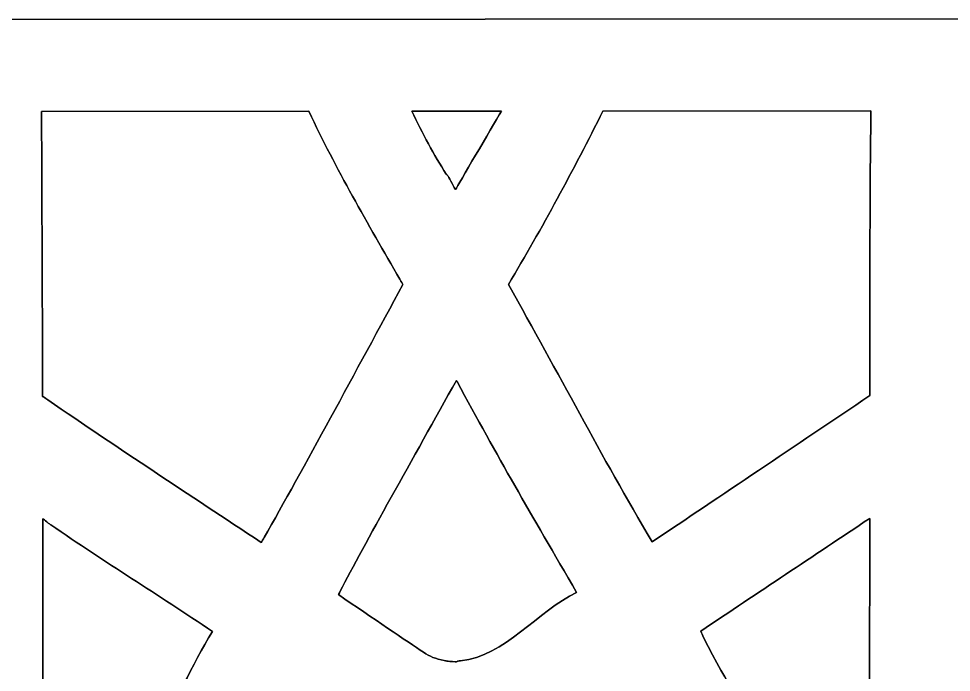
# Model space of a CAD drawing. Extents: x 6.8 to 53.1, y 2.5 to 44.2.
# Drawn here: x 22.37 to 38.54, y 32.86 to 44.19 of the extents above; entities that cross this region are included whole.
import ezdxf

# ---------------------------------------------------------------- set-up
doc = ezdxf.new("R2010")
doc.units = 0
doc.layers.add('Layer_1', color=7, linetype='CONTINUOUS')

msp = doc.modelspace()

# ---------------------------------------------------------------- linework, layer by layer
at = {"layer": 'Layer_1', "color": 1}
for p, q in [((18.271788, 44.177759), (41.684503, 44.193644)), ((41.684503, 44.193644), (18.271788, 44.177759)), ((27.40052, 42.586939), (22.764126, 42.583009)), ((22.764126, 42.58301), (27.400519, 42.586938)), ((29.184873, 42.588436), (30.7373, 42.589759)), ((30.7373, 42.589758), (29.184873, 42.588437)), ((32.49954, 42.591257), (37.14475, 42.595185)), ((37.14475, 42.595184), (32.49954, 42.591256)), ((29.941818, 41.228301), (29.941818, 41.228301)), ((29.957226, 37.91999), (29.957226, 37.91999)), ((22.785329, 35.520294), (22.785329, 35.520294)), ((37.12092, 31.543124), (37.123498, 35.526132)), ((37.123498, 35.526132), (37.12092, 31.543124)), ((37.123498, 35.526132), (37.123498, 35.526132)), ((26.574456, 35.108878), (26.574456, 35.108878)), ((33.352274, 35.11962), (33.352274, 35.11962)), ((29.936153, 33.039251), (29.936153, 33.039251))]:
    msp.add_line(p, q, dxfattribs=at)
for points in [[(22.783745, 37.638502), (22.782834, 37.858449), (22.768866, 41.755797), (22.764126, 42.58301)], [(22.764126, 42.583009), (22.768865, 41.755796), (22.782833, 37.85845), (22.783744, 37.638503)], [(27.400519, 42.586938), (27.870187, 41.586325), (28.420317, 40.639738), (28.975585, 39.67281)], [(28.975585, 39.672809), (28.420317, 40.639738), (27.870188, 41.586325), (27.40052, 42.586939)], [(29.184873, 42.588437), (29.371083, 42.205592), (29.565882, 41.827227), (29.782597, 41.496509)], [(29.782597, 41.496509), (29.565882, 41.827227), (29.371083, 42.205592), (29.184873, 42.588436)], [(30.7373, 42.589759), (30.559045, 42.284815), (29.990304, 41.313558), (29.941818, 41.228301)], [(29.941818, 41.228301), (29.990304, 41.313558), (30.559045, 42.284814), (30.7373, 42.589758)], [(30.859308, 39.580862), (31.445654, 40.565777), (31.986572, 41.567003), (32.49954, 42.591257)], [(32.49954, 42.591256), (31.986572, 41.567002), (31.445654, 40.565777), (30.859308, 39.580862)], [(37.14475, 42.595185), (37.122378, 40.821492), (37.127576, 39.077173), (37.125673, 37.655731)], [(37.125673, 37.655731), (37.127576, 39.077173), (37.122378, 40.821492), (37.14475, 42.595184)], [(29.782597, 41.496509), (29.790495, 41.496509), (29.806305, 41.474231), (29.826408, 41.436895)], [(29.826408, 41.436895), (29.806305, 41.47423), (29.790495, 41.496509), (29.782597, 41.496509)], [(29.826408, 41.436895), (29.84364, 41.404586), (29.878104, 41.342845), (29.902515, 41.299049)], [(29.902515, 41.299048), (29.878104, 41.342844), (29.84364, 41.404586), (29.826408, 41.436895)], [(29.902515, 41.299049), (29.905545, 41.293709), (29.933259, 41.243657), (29.941818, 41.228301)], [(29.941818, 41.228301), (29.933259, 41.243657), (29.905545, 41.293708), (29.902515, 41.299048)], [(28.975585, 39.67281), (28.999714, 39.631726), (29.023047, 39.594977), (29.031574, 39.583488)], [(29.031574, 39.583487), (29.023047, 39.594977), (28.999714, 39.631725), (28.975585, 39.672809)], [(29.031574, 39.583488), (28.226663, 38.106509), (27.292667, 36.361015), (26.624891, 35.19614)], [(26.624892, 35.19614), (27.292668, 36.361015), (28.226663, 38.106509), (29.031574, 39.583487)], [(30.859308, 39.580862), (31.734989, 38.033966), (32.45025, 36.637302), (33.352274, 35.11962)], [(33.352274, 35.11962), (32.45025, 36.637302), (31.734989, 38.033966), (30.859308, 39.580862)], [(27.942403, 34.262742), (28.355632, 35.066921), (29.21536, 36.582774), (29.957226, 37.91999)], [(29.957226, 37.919989), (29.215361, 36.582773), (28.355632, 35.066921), (27.942403, 34.262741)], [(29.957226, 37.91999), (29.958777, 37.917102), (29.968606, 37.899242), (29.969288, 37.897919)], [(29.969288, 37.897919), (29.968606, 37.899242), (29.958777, 37.917102), (29.957226, 37.919989)], [(32.042403, 34.239477), (31.245887, 35.609588), (30.670412, 36.599425), (29.969288, 37.897919)], [(29.969288, 37.897919), (30.670412, 36.599425), (31.245887, 35.609588), (32.042403, 34.239477)], [(22.783744, 37.638503), (22.785, 37.637803), (22.786939, 37.636591), (22.787239, 37.636591)], [(22.787239, 37.636591), (22.786939, 37.636591), (22.785001, 37.637803), (22.783745, 37.638502)], [(22.787239, 37.636591), (22.791546, 37.635873), (22.828884, 37.611469), (22.871245, 37.58275)], [(22.871245, 37.582751), (22.828883, 37.61147), (22.791546, 37.635874), (22.787239, 37.636591)], [(26.574456, 35.108878), (25.29976, 35.952033), (24.13703, 36.714852), (22.871245, 37.582751)], [(22.871245, 37.58275), (24.137031, 36.714851), (25.29976, 35.952033), (26.574456, 35.108878)], [(33.352274, 35.11962), (34.539067, 35.916194), (35.831476, 36.781351), (37.125673, 37.655731)], [(37.125673, 37.655731), (35.831476, 36.781351), (34.539067, 35.916194), (33.352274, 35.11962)], [(22.785329, 35.520294), (22.78505, 34.295114), (22.784803, 32.832599), (22.786197, 31.535896)], [(22.786197, 31.535897), (22.784803, 32.832599), (22.78505, 34.295114), (22.785329, 35.520294)], [(22.789387, 35.517754), (22.789219, 35.517812), (22.786006, 35.519894), (22.785329, 35.520294)], [(22.785329, 35.520294), (22.786006, 35.519894), (22.789218, 35.517812), (22.789387, 35.517755)], [(22.789387, 35.517755), (22.795849, 35.514883), (22.826721, 35.491197), (22.857594, 35.463914)], [(22.857595, 35.463914), (22.826722, 35.491197), (22.795849, 35.514882), (22.789387, 35.517754)], [(22.857594, 35.463914), (22.88775, 35.437348), (22.917907, 35.415085), (22.92437, 35.415085)], [(22.924371, 35.415085), (22.917908, 35.415085), (22.88775, 35.437348), (22.857595, 35.463914)], [(37.123498, 35.526132), (36.134303, 34.862363), (35.202367, 34.249077), (34.195179, 33.570857)], [(34.195179, 33.570858), (35.202367, 34.249078), (36.134303, 34.862363), (37.123498, 35.526132)], [(22.92437, 35.415085), (23.878432, 34.756719), (24.770441, 34.212344), (25.729925, 33.563154)], [(25.729924, 33.563155), (24.77044, 34.212345), (23.878433, 34.756718), (22.924371, 35.415085)], [(26.574456, 35.108878), (26.58678, 35.131196), (26.605099, 35.163156), (26.624892, 35.19614)], [(26.624891, 35.19614), (26.605099, 35.163156), (26.58678, 35.131196), (26.574456, 35.108878)], [(27.911522, 34.203128), (27.923297, 34.225473), (27.933421, 34.245046), (27.942403, 34.262742)], [(27.942403, 34.262741), (27.933421, 34.245046), (27.923297, 34.225473), (27.911522, 34.203129)], [(27.911522, 34.203129), (28.505529, 33.800116), (29.100584, 33.396179), (29.385544, 33.203735)], [(29.385545, 33.203735), (29.100585, 33.396179), (28.505528, 33.800115), (27.911522, 34.203128)], [(30.030317, 33.056557), (30.790129, 33.126009), (31.372253, 33.924205), (32.042403, 34.239477)], [(32.042403, 34.239477), (31.372253, 33.924205), (30.790129, 33.126009), (30.030317, 33.056557)], [(24.657595, 31.817233), (25.118671, 32.284628), (25.360065, 32.983317), (25.729924, 33.563155)], [(25.729925, 33.563154), (25.360066, 32.983317), (25.11867, 32.284629), (24.657595, 31.817234)], [(34.239364, 33.461136), (34.225471, 33.497187), (34.210551, 33.533892), (34.195179, 33.570858)], [(34.195179, 33.570857), (34.210551, 33.533892), (34.225471, 33.497187), (34.239364, 33.461136)], [(34.239364, 33.461136), (34.239364, 33.46115), (34.239888, 33.461475), (34.239888, 33.461482)], [(34.239888, 33.461482), (34.239888, 33.461475), (34.239385, 33.461147), (34.239364, 33.461136)], [(34.239888, 33.461482), (35.137066, 31.750949), (35.213008, 31.712612), (37.12092, 31.543124)], [(37.12092, 31.543124), (35.213008, 31.712611), (35.137066, 31.750949), (34.239888, 33.461482)], [(29.385544, 33.203735), (29.489653, 33.133371), (29.603114, 33.087441), (29.743122, 33.060875)], [(29.743122, 33.060875), (29.603114, 33.08744), (29.489654, 33.133371), (29.385545, 33.203735)], [(29.743122, 33.060875), (29.805314, 33.048532), (29.88957, 33.039925), (29.936153, 33.039251)], [(29.970724, 33.043644), (29.970724, 33.032874), (29.833588, 33.042921), (29.743122, 33.060875)], [(29.936153, 33.039251), (29.957334, 33.038945), (29.970724, 33.040278), (29.970724, 33.043644)], [(29.970724, 33.043644), (29.970724, 33.047951), (29.996572, 33.053685), (30.030317, 33.056557)], [(30.030317, 33.056557), (29.996572, 33.053685), (29.970724, 33.047952), (29.970724, 33.043644)]]:
    msp.add_open_spline(points, degree=3, dxfattribs=at)

doc.saveas('drawing.dxf')
